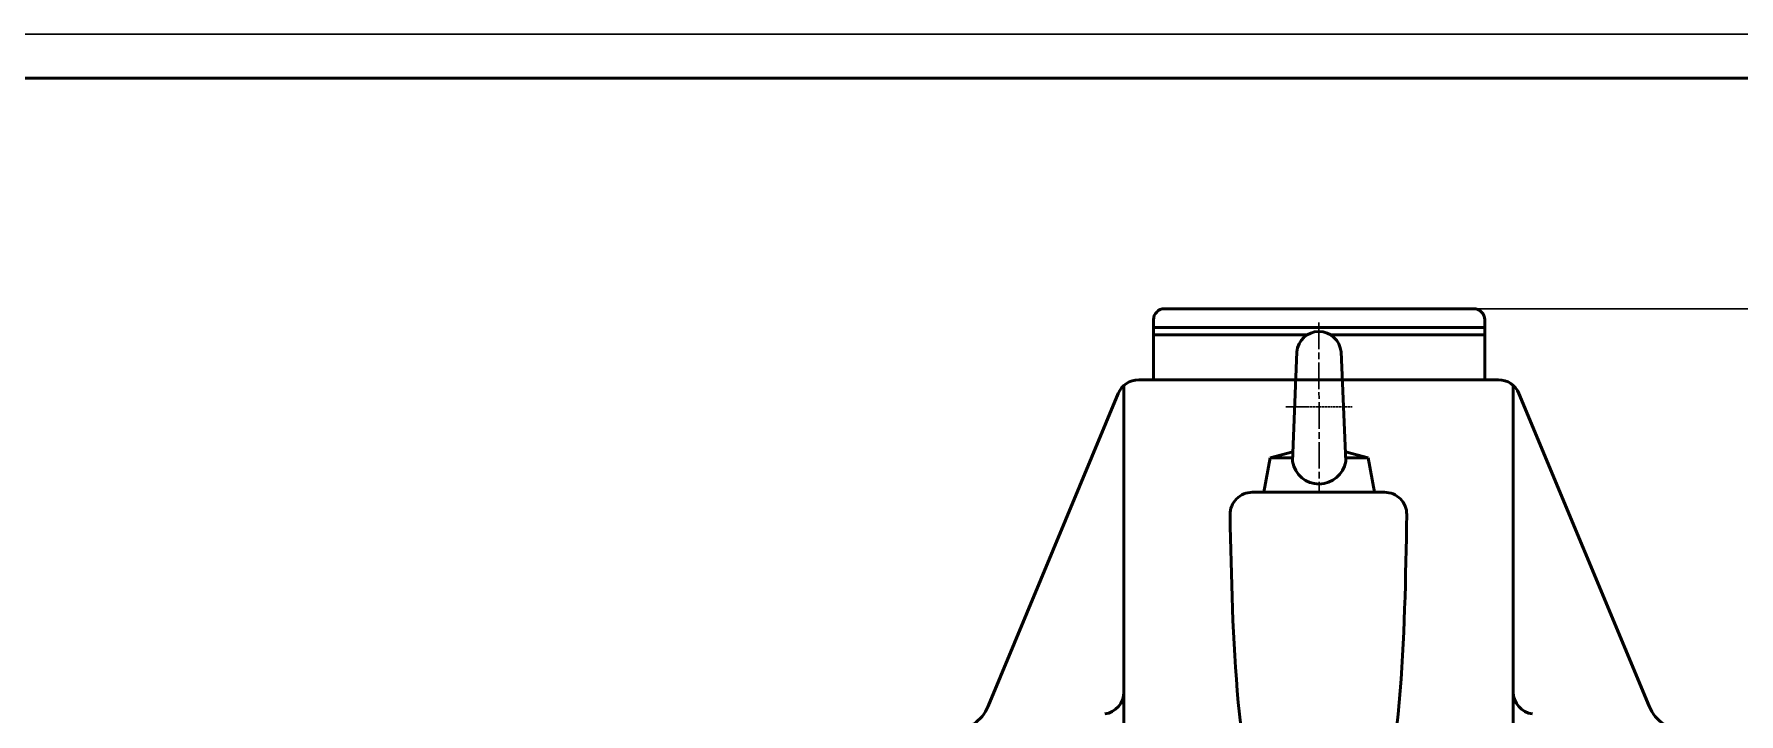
# Model space of a CAD drawing. Header units: millimetres. Extents: x -11122 to -2883, y -3177 to -1688.
# Drawn here: x -7749.1 to -7363.8, y -2489.3 to -2335.6 of the extents above; entities that cross this region are included whole.
import ezdxf

# ---------------------------------------------------------------- set-up
doc = ezdxf.new("R2010")
doc.units = ezdxf.units.MM
doc.header["$LTSCALE"] = 0.5
doc.linetypes.add('AM_ISO08W050', pattern=[18, 12, -1.5, 3, -1.5])
doc.linetypes.add('CENTER2', pattern=[1.125, 0.75, -0.125, 0.125, -0.125])
for name, color, linetype, lineweight in [('AM_0', 7, 'Continuous', 50), ('AM_4', 3, 'Continuous', 25), ('AM_7', 4, 'AM_ISO08W050', 25)]:
    doc.layers.add(name, color=color, linetype=linetype, lineweight=lineweight)
doc.styles.add('TCVN', font='tcvn+7284-2003i.ttf', dxfattribs={"width": 0.8, "height": 3.5})
doc.dimstyles.new('MyTemplate$0', dxfattribs={"dimtxt": 3.5, "dimasz": 3.5, "dimexe": 1.5, "dimexo": 0, "dimtad": 1, "dimtoh": 1, "dimdec": 0, "dimzin": 0, "dimtxsty": 'TCVN', "dimcen": 0, "dimclrd": 3, "dimclre": 3, "dimclrt": 1, "dimadec": 0, "dimazin": 0, "dimtfac": 1, "dimtdec": 0, "dimtofl": 0, "dimtmove": 0, "dimatfit": 3, "dimfxl": 1, "dimtfill": 1, "dimtolj": 1, "dimtzin": 0, "dimarcsym": 0})

# ---------------------------------------------------------------- blocks, each defined once
blk = doc.blocks.new('*D120')
at = {"color": 3, "lineweight": -2, "transparency": 16777216}
for p, q in [((-7423.74, -2397.69), (-7284.97, -2397.69)), ((-7286.47, -2765.1), (-7286.47, -2401.19)), ((-7363.04, -2768.6), (-7284.97, -2768.6))]:
    blk.add_line(p, q, dxfattribs=at)
at = {"color": 3, "transparency": 16777216}
for points in [[(-7287.05, -2401.19), (-7285.88, -2401.19), (-7286.47, -2397.69)], [(-7287.05, -2765.1), (-7285.88, -2765.1), (-7286.47, -2768.6)]]:
    blk.add_solid(points, dxfattribs=at)
at = {"color": 1, "transparency": 16777216, "insert": (-7288.86, -2585.23), "char_height": 3.5, "attachment_point": 5, "rotation": 90, "style": 'TCVN', "bg_fill": 3, "box_fill_scale": 1.1, "bg_fill_color": 256, "bg_fill_true_color": 13158600, "bg_fill_transparency": 0}
blk.add_mtext('\\A1;371', dxfattribs=at)

msp = doc.modelspace()

# ---------------------------------------------------------------- linework, layer by layer
at = {"layer": 'AM_0'}
for p, q in [((-7164.6, -2345.59), (-8323.6, -2345.59)), ((-7414.79, -2555.6), (-7414.79, -2415.04)), ((-7533.48, -2487.55), (-7504.07, -2416.84)), ((-7384.09, -2487.55), (-7413.51, -2416.84)), ((-7464.59, -2430.02), (-7469.73, -2431.42)), ((-7452.73, -2430.02), (-7447.59, -2431.42)), ((-7469.73, -2431.42), (-7471.16, -2439.18)), ((-7447.59, -2431.42), (-7446.16, -2439.18)), ((-7443.86, -2439.18), (-7473.79, -2439.18))]:
    msp.add_line(p, q, dxfattribs=at)
at = {"layer": 'AM_0', "lineweight": 50}
for p, q in [((-7496.11, -2400.19), (-7496.11, -2413.76)), ((-7493.61, -2397.69), (-7423.74, -2397.69)), ((-7421.24, -2400.19), (-7421.24, -2413.76)), ((-7496.11, -2401.91), (-7421.24, -2401.91)), ((-7496.11, -2403.6), (-7461.39, -2403.6)), ((-7456.04, -2403.6), (-7421.24, -2403.6)), ((-7502.79, -2555.6), (-7502.79, -2415.04)), ((-7499.45, -2413.76), (-7418.12, -2413.76)), ((-7499.45, -2413.76), (-7418.12, -2413.76))]:
    msp.add_line(p, q, dxfattribs=at)
at = {"layer": 'AM_0', "ltscale": 2}
for p, q in [((-7464.65, -2432.24), (-7463.71, -2407.46)), ((-7452.66, -2432.22), (-7453.72, -2407.45)), ((-7469.73, -2431.42), (-7464.63, -2431.42)), ((-7447.59, -2431.42), (-7452.69, -2431.42))]:
    msp.add_line(p, q, dxfattribs=at)
at = {"layer": 'AM_0', "lineweight": 25}
msp.add_lwpolyline([(-7388.86, -2474.49), (-7388.86, -2474.49)], close=True, dxfattribs=at)
at = {"layer": 'AM_0', "lineweight": 50}
for centre, radius, start, end in [((-7493.61, -2400.19), 2.5, 90, 180), ((-7423.74, -2400.19), 2.5, 0, 90), ((-7499.45, -2418.76), 5, 90, 157.4143)]:
    msp.add_arc(centre, radius, start, end, dxfattribs=at)
at = {"layer": 'AM_0', "ltscale": 0.2}
msp.add_arc((-7458.71, -2407.84), 5.01, 4.5315, 175.6733, dxfattribs=at)
at = {"layer": 'AM_0'}
for centre, radius, start, end in [((-7418.12, -2418.76), 5, 22.5857, 90), ((-7473.79, -2444.18), 5, 90, 180.5163), ((-7443.86, -2444.18), 5, 359.4837, 90), ((-7507.79, -2484.33), 5, 277.5805, 0), ((-7409.79, -2484.33), 5, 180, 262.4195), ((-7541.79, -2484.1), 9, 270, 337.4143), ((-7375.78, -2484.1), 9, 202.5857, 270)]:
    msp.add_arc(centre, radius, start, end, dxfattribs=at)
at = {"layer": 'AM_0', "ltscale": 2}
msp.add_arc((-7458.66, -2431.23), 6.08, 189.543, 350.6618, dxfattribs=at)
at = {"layer": 'AM_0'}
for points in [[(-7478.79, -2444.23), (-7478.22, -2472.6), (-7477.48, -2510.27), (-7462.43, -2546.63), (-7458.71, -2555.6)], [(-7438.86, -2444.23), (-7439.32, -2472.6), (-7439.94, -2510.27), (-7455, -2546.63), (-7458.71, -2555.6)]]:
    msp.add_open_spline(points, degree=3, knots=[4.825167, 4.825167, 4.825167, 4.825167, 61.912907, 80.594691, 80.594691, 80.594691, 80.594691], dxfattribs=at)
at = {"layer": 'AM_4'}
msp.add_line((-7154.6, -2335.59), (-8343.6, -2335.59), dxfattribs=at)
at = {"layer": 'AM_7'}
msp.add_line((-7458.73, -2400.83), (-7458.64, -2439.31), dxfattribs=at)
at = {"layer": 'AM_7', "linetype": 'CENTER2'}
msp.add_line((-7466.18, -2419.85), (-7451.19, -2419.83), dxfattribs=at)

# ---------------------------------------------------------------- next in the draw order: dimensions: what is measured, and where the dimension line sits
dim = msp.add_linear_dim(base=(-7286.47, -2397.69), p1=(-7363.04, -2768.6), p2=(-7423.74, -2397.69), angle=90, dimstyle='MyTemplate$0')
dim.commit()
dim.dimension.update_dxf_attribs({"geometry": '*D120', "text_midpoint": (-7286.47, -2585.23), "dimtype": 160})

doc.saveas('drawing.dxf')
